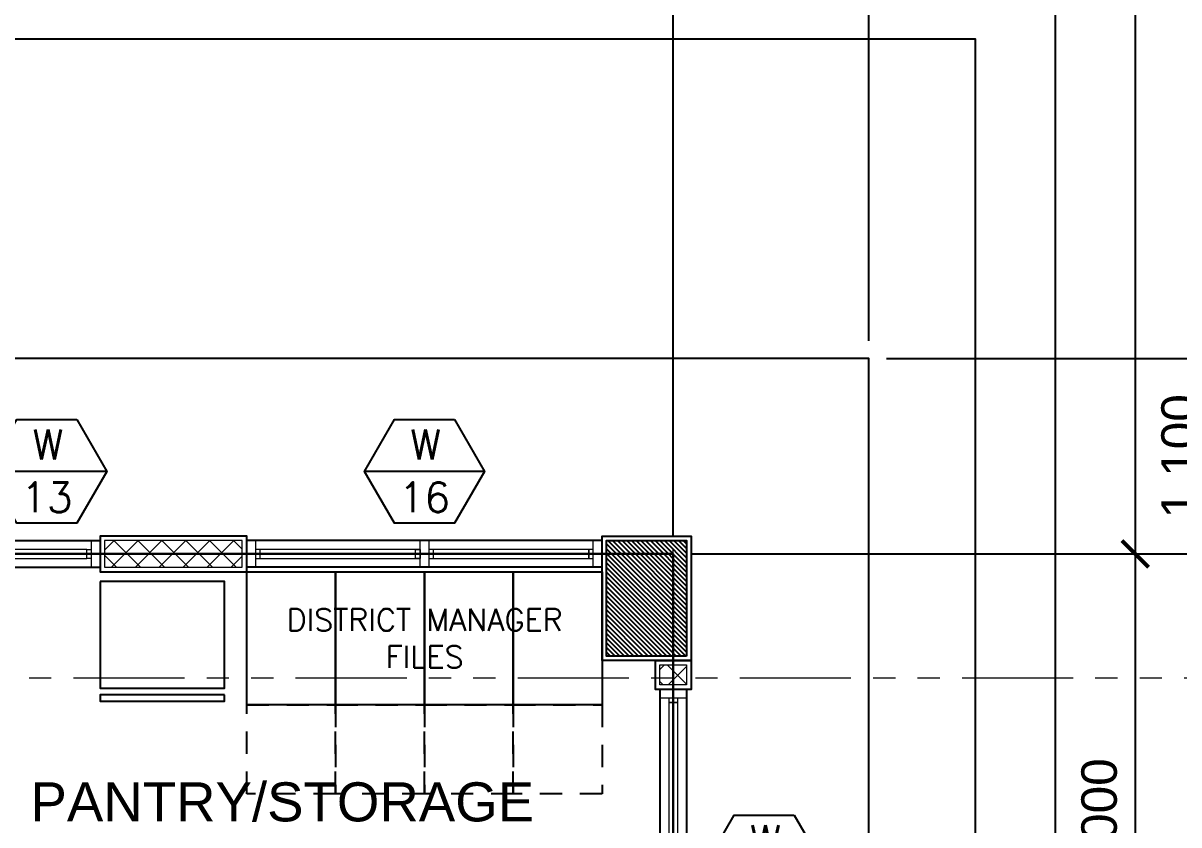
# Model space of a CAD drawing. Header units: metres. Extents: x -12400 to 1, y 0 to 106422.
# Drawn here: x -12029.57 to -12023.07, y 106405.54 to 106410.06 of the extents above; entities that cross this region are included whole.
import ezdxf
from ezdxf.enums import TextEntityAlignment as Align

# ---------------------------------------------------------------- set-up
doc = ezdxf.new("R2010")
doc.units = ezdxf.units.M
doc.header["$PDMODE"] = 35
doc.linetypes.add('DASHED2', pattern=[0.375, 0.25, -0.125])
doc.linetypes.add('PHANTOM2', pattern=[1.25, 0.625, -0.125, 0.125, -0.125, 0.125, -0.125])
for name, color, linetype, lineweight in [('.3', 6, 'Continuous', 30), ('0.1', 1, 'Continuous', 9), ('0.20', 2, 'Continuous', 20), ('A-DIM-100', 8, 'Continuous', 0), ('DIM 001', 251, 'Continuous', 13), ('HATCH', 250, 'Continuous', 5)]:
    doc.layers.add(name, color=color, linetype=linetype, lineweight=lineweight)
for name, color, linetype in [('1AR', 1, 'Continuous'), ('A-REF', 143, 'Continuous'), ('SCH-WIND', 181, 'Continuous'), ('stone', 15, 'Continuous'), ('WALL', 7, 'Continuous'), ('WINDOW', 1, 'Continuous')]:
    doc.layers.add(name, color=color, linetype=linetype)
doc.layers.add('GUIDELINES', color=206, linetype='Continuous', plot=False)
doc.styles.add('arial', font='arial.ttf')
doc.styles.add('DIMTXT-100', font='arial.ttf')
doc.styles.add('swis721', font='swiss.ttf')
doc.styles.add('T-0.15', font='romans.shx', dxfattribs={"height": 0.15})
doc.styles.add('T.25', font='romans.shx', dxfattribs={"height": 0.2})
doc.dimstyles.new('D-100', dxfattribs={"dimtxt": 0.2, "dimasz": 0.15, "dimexe": 0.1, "dimexo": 0.1, "dimgap": 0.1, "dimtad": 1, "dimdec": 3, "dimzin": 4, "dimdsep": 46, "dimtxsty": 'DIMTXT-100', "dimblk": 'ARCHTICK', "dimcen": 0.2, "dimdle": 0.1, "dimclrd": 8, "dimclre": 8, "dimclrt": 2, "dimadec": 0, "dimazin": 1, "dimtfac": 1, "dimtdec": 3, "dimtofl": 0, "dimtmove": 2, "dimatfit": 3, "dimfxl": 1, "dimarcsym": 0})
doc.dimstyles.new('DIM 200', dxfattribs={"dimtxt": 200, "dimasz": 1, "dimexe": 0, "dimexo": 40, "dimgap": 50, "dimtad": 1, "dimtoh": 1, "dimdec": 0, "dimlfac": 2, "dimtxsty": 'swis721', "dimblk": 'CIR', "dimcen": 0, "dimclrd": 155, "dimclre": 155, "dimclrt": 4, "dimadec": 0, "dimazin": 0, "dimtfac": 1, "dimtdec": 0, "dimtix": 1, "dimtmove": 1, "dimatfit": 3, "dimldrblk": 'CIR', "dimfxl": 0, "dimarcsym": 0})

# ---------------------------------------------------------------- blocks, each defined once
blk = doc.blocks.new('CIR')
at = {"color": 4}
blk.add_circle((0, 0), 50, dxfattribs=at)
blk = doc.blocks.new('A$C1B753C5A')
at = {"layer": 'WALL'}
h = blk.add_hatch(dxfattribs=at)
h.set_pattern_fill('ANSI31', color=250, scale=0.15)
h.set_pattern_definition([(45, (-1494.388102653662, 303.0677240852394), (-0.01325825214724777, 0.01325825214724777), [])])
h.paths.add_polyline_path([(0.4750000000001364, 0.6749999999999545), (0.02500000000009089, 0.6749999999999545), (0.02500000000009095, 0.02499999999997721), (0.4750000000001364, 0.02499999999997721)])
at = {"color": 7}
blk.add_lwpolyline([(0, 0), (0.5000000000002274, 0), (0.5000000000002274, 0.6999999999999318), (0, 0.6999999999999318)], close=True, dxfattribs=at)
at = {"layer": 'stone', "color": 5}
blk.add_lwpolyline([(0.02500000000009095, 0.02499999999997726), (0.4750000000001364, 0.02499999999997726), (0.4750000000001364, 0.6749999999999545), (0.02500000000009095, 0.6749999999999545)], close=True, dxfattribs=at)
blk = doc.blocks.new('COLUMNS2F')
at = {"xscale": -1}
blk.add_blockref('A$C1B753C5A', (-12136.85441529414, 106343.6499565114), dxfattribs=at)
blk = doc.blocks.new('A$C956d0b59')
at = {"layer": '.3', "color": 3}
blk.add_lwpolyline([(-0.5249999999996362, 0.07499999999708962), (-0.0750000000007276, 0.07499999999708962)], dxfattribs=at)
at = {"layer": '0.20'}
for points in [[(-0.6000000000003638, 0.1500000000087311), (-0.5500000000010914, 0.1500000000087311), (-0.5500000000010914, 0), (-0.6000000000003638, 0)], [(0, 0.1500000000087311), (-0.0499999999992724, 0.1500000000087311), (-0.0499999999992724, 0), (0, 0)], [(-0.5249999999996362, 0.1000000000058208), (-0.5500000000010914, 0.1000000000058208), (-0.5500000000010914, 0.05000000000291038), (-0.5249999999996362, 0.05000000000291038)], [(-0.0750000000007276, 0.1000000000058208), (-0.0499999999992724, 0.1000000000058208), (-0.0499999999992724, 0.05000000000291038), (-0.0750000000007276, 0.05000000000291038)]]:
    blk.add_lwpolyline(points, close=True, dxfattribs=at)
at = {"layer": '0.20', "color": 8}
blk.add_lwpolyline([(-0.0750000000007276, 0.1000000000058208), (-0.5249999999996362, 0.1000000000058208), (-0.5249999999996362, 0.05000000000291038), (-0.0750000000007276, 0.05000000000291038)], close=True, dxfattribs=at)
at = {"layer": 'WINDOW'}
for p, q in [((-0.6000000000003638, 0.1500000000087311), (0, 0.1500000000087311)), ((-0.6000000000003638, 0), (0, 0))]:
    blk.add_line(p, q, dxfattribs=at)
blk = doc.blocks.new('*U1755')
at = {"layer": 'HATCH'}
h = blk.add_hatch(dxfattribs=at)
h.set_pattern_fill('ANSI37', color=256, scale=0.03, angle=-180)
h.set_pattern_definition([(225, (-0.2625000006568705, 0), (0.06735192090801863, -0.06735192090801868), []), (314.9999999999999, (-0.2625000006568705, 0), (0.06735192090801868, 0.06735192090801861), [])])
h.paths.add_polyline_path([(0.02500000000873115, 0.1749999999883585), (0.02500000000873115, 0.02499999999417923), (0.7999999993485865, 0.02499999999417923), (0.7999999993485865, 0.1749999999883585)])
blk.add_lwpolyline([(0, 0.1999999999825377), (0, 0), (0.8249999993427657, 0), (0.8249999993427657, 0.1999999999825377)], close=True)
blk.add_lwpolyline([(0.02500000000873115, 0.1749999999883585), (0.02500000000873115, 0.02499999999417923), (0.7999999993485865, 0.02499999999417923), (0.7999999993485865, 0.1749999999883585)], close=True, dxfattribs=at)
blk = doc.blocks.new('W04')
at = {"layer": '.3', "color": 3}
for points in [[(-12135.03809810802, 106343.4124565114), (-12135.03809810799, 106342.5374565114)], [(-12135.03809810799, 106342.4374565114), (-12135.03809810797, 106341.5624565114)]]:
    blk.add_lwpolyline(points, dxfattribs=at)
at = {"layer": '0.20'}
for points in [[(-12134.96309810803, 106343.4874565114), (-12134.96309810803, 106343.4374565114), (-12135.11309810804, 106343.4374565114), (-12135.11309810804, 106343.4874565114)], [(-12135.01309810803, 106343.4124565114), (-12135.01309810803, 106343.4374565114), (-12135.06309810803, 106343.4374565114), (-12135.06309810803, 106343.4124565114)], [(-12134.96309810792, 106342.5124565114), (-12134.96309810792, 106342.4624565114), (-12135.11309810793, 106342.4624565114), (-12135.11309810793, 106342.5124565114)], [(-12135.013098108, 106342.5124565114), (-12135.013098108, 106342.5374565114), (-12135.063098108, 106342.5374565114), (-12135.063098108, 106342.5124565114)], [(-12135.013098108, 106342.4624565114), (-12135.013098108, 106342.4374565114), (-12135.063098108, 106342.4374565114), (-12135.063098108, 106342.4624565114)], [(-12134.96309810791, 106341.5374565114), (-12134.96309810791, 106341.4874565114), (-12135.11309810792, 106341.4874565114), (-12135.11309810792, 106341.5374565114)], [(-12135.01309810799, 106341.5374565114), (-12135.01309810799, 106341.5624565114), (-12135.06309810799, 106341.5624565114), (-12135.06309810799, 106341.5374565114)]]:
    blk.add_lwpolyline(points, close=True, dxfattribs=at)
at = {"layer": '0.20', "color": 8}
for points in [[(-12135.013098108, 106342.5124565114), (-12135.01309810803, 106343.4124565114), (-12135.06309810803, 106343.4124565114), (-12135.063098108, 106342.5124565114)], [(-12135.063098108, 106342.4624565114), (-12135.06309810796, 106341.5374565114)], [(-12135.01309810796, 106341.5374565114), (-12135.013098108, 106342.4624565114)]]:
    blk.add_lwpolyline(points, dxfattribs=at)
at = {"layer": 'WINDOW'}
for p, q in [((-12135.11309810804, 106343.4874565114), (-12135.11309810797, 106341.4874565114)), ((-12134.96309810803, 106343.4874565114), (-12134.96309810796, 106341.4874565114))]:
    blk.add_line(p, q, dxfattribs=at)
blk = doc.blocks.new('*U1742')
at = {"layer": 'HATCH'}
h = blk.add_hatch(dxfattribs=at)
h.set_pattern_fill('ANSI37', color=256, scale=0.03, angle=-180)
h.set_pattern_definition([(225, (-0.9249999999914837, 0), (0.06735192090801863, -0.06735192090801868), []), (314.9999999999999, (-0.9249999999914837, 0), (0.06735192090801868, 0.06735192090801861), [])])
h.paths.add_polyline_path([(0.02500000000873115, 0.1749999999883585), (0.02500000000873115, 0.02499999999417923), (0.1375000000139731, 0.02499999999417923), (0.1375000000139731, 0.1749999999883585)])
blk.add_lwpolyline([(0, 0.1999999999825377), (0, 0), (0.1625000000081523, 0), (0.1625000000081523, 0.1999999999825377)], close=True)
blk.add_lwpolyline([(0.02500000000873115, 0.1749999999883585), (0.02500000000873115, 0.02499999999417923), (0.1375000000139731, 0.02499999999417923), (0.1375000000139731, 0.1749999999883585)], close=True, dxfattribs=at)
blk = doc.blocks.new('FP_3F')
at = {"color": 1}
for points in [[(24.70000000000073, 18.75), (24.70000000000073, 19.5), (25.20000000000073, 19.5), (25.20000000000073, 18.75)], [(25.20000000000073, 18.75), (25.20000000000073, 19.5), (25.70000000000073, 19.5), (25.70000000000073, 18.75)], [(25.70000000000073, 18.75), (25.70000000000073, 19.5), (26.20000000000073, 19.5), (26.20000000000073, 18.75)], [(26.20000000000073, 18.75), (26.20000000000073, 19.5), (26.70000000000073, 19.5), (26.70000000000073, 18.75)]]:
    blk.add_lwpolyline(points, close=True, dxfattribs=at)
at = {"color": 250, "linetype": 'DASHED2', "ltscale": 0.5}
for points in [[(24.70000000000073, 18.25), (24.70000000000073, 18.75), (25.20000000000073, 18.75), (25.20000000000073, 18.25)], [(25.20000000000073, 18.25), (25.20000000000073, 18.75), (25.70000000000073, 18.75), (25.70000000000073, 18.25)], [(25.70000000000073, 18.25), (25.70000000000073, 18.75), (26.20000000000073, 18.75), (26.20000000000073, 18.25)], [(26.20000000000073, 18.25), (26.20000000000073, 18.75), (26.70000000000073, 18.75), (26.70000000000073, 18.25)]]:
    blk.add_lwpolyline(points, close=True, dxfattribs=at)
at = {"layer": '1AR', "color": 1}
blk.add_lwpolyline([(18, 1.00000000007276), (18, -5.820766091346741e-11), (28.19999999999891, 0), (28.19999999999891, 20.69999999998254), (18, 20.69999999998254), (18, 19.69999999998254)], dxfattribs=at)
at = {"layer": 'A-REF'}
for points in [[(23.875, 19.44499999999243), (23.875, 18.84500000000116), (24.57500000000073, 18.84500000000116), (24.57500000000073, 19.44499999999243)], [(24.57500000000073, 18.80749999999534), (23.875, 18.80749999999534), (23.875, 18.77000000000407), (24.57500000000073, 18.77000000000407)]]:
    blk.add_lwpolyline(points, close=True, dxfattribs=at)
at = {"layer": 'GUIDELINES'}
for points in [[(1.100000000000364, 19.60000000000582), (10.10000000000036, 19.60000000000582), (10.10000000000036, 18.90000000000873), (18.10000000000036, 18.90000000000873), (18.10000000000036, 19.60000000000582), (27.10000000000036, 19.60000000000582), (27.10000000000036, 1.100000000005821), (18.10000000000036, 1.100000000005821), (18.10000000000036, 2.100000000122236), (10.10000000000036, 2.100000000122236), (10.10000000000036, 1.100000000005821), (1.100000000000364, 1.100000000005821)], [(22.60000000000036, 16.60000000000582), (27.10000000000036, 16.60000000000582), (27.10000000000036, 19.60000000000582), (22.60000000000036, 19.60000000000582)]]:
    blk.add_lwpolyline(points, close=True, dxfattribs=at)
for name, p in [('COLUMNS2F', (12164.05441529414, -106324.6499565114)), ('A$C956d0b59', (23.87500000001091, 19.52500000000873)), ('W04', (12162.13809810803, -106324.6499565114))]:
    blk.add_blockref(name, p)
for name, p, rotation in [('*U1755', (24.69999999935317, 19.70000000002619), 180), ('W04', (-106316.7874565127, -12115.4380981077), 270)]:
    blk.add_blockref(name, p, dxfattribs=dict(rotation=rotation))
at = {"xscale": -1.000000000000012, "rotation": 90}
blk.add_blockref('*U1742', (27.19999999999891, 19), dxfattribs=at)
at = {"layer": '0.1', "color": 2, "insert": (27.18063405127759, 20.89999999997963), "char_height": 0.22, "attachment_point": 5}
blk.add_mtext_dynamic_manual_height_columns('{\\Fx-hlvm1s|c0;\\W0.9;\\T0.9;\\C3;LN OF LEDGE}', width=5150.828219755791, gutter_width=1, heights=[0], dxfattribs=at)
at = {"layer": '0.1', "color": 2, "insert": (25.70073417131243, 19.125), "char_height": 0.125, "attachment_point": 5, "style": 'T.25'}
blk.add_mtext_dynamic_manual_height_columns('{\\C3;DISTRICT MANAGER FILES}', width=1.704341994513925, gutter_width=1, heights=[0], dxfattribs=at)
blk = doc.blocks.new('_ArchTick')
at = {"color": 0, "linetype": 'ByBlock', "const_width": 0.15}
blk.add_lwpolyline([(-0.5, -0.5), (0.5, 0.5)], dxfattribs=at)
blk = doc.blocks.new('*D1934')
at = {"layer": 'DEFPOINTS', "color": 0, "transparency": 16777216}
for p in [(-12025.91296792571, 106411.3202236537), (-12051.91296792571, 106407.0702236537), (-12025.91296792571, 106407.0702236537)]:
    blk.add_point(p, dxfattribs=at)
at = {"layer": 'DIM 001', "color": 8, "lineweight": -2, "transparency": 16777216}
for p, q in [((-12051.91296792571, 106407.1702236537), (-12051.91296792571, 106411.4202236537)), ((-12025.91296792571, 106407.1702236537), (-12025.91296792571, 106411.4202236537)), ((-12052.01296792571, 106411.3202236537), (-12025.81296792571, 106411.3202236537))]:
    blk.add_line(p, q, dxfattribs=at)
at = {"layer": 'DIM 001', "color": 8, "lineweight": -2, "transparency": 16777216, "xscale": 0.15, "yscale": 0.15, "zscale": 0.15, "rotation": 180}
blk.add_blockref('_ArchTick', (-12051.91296792571, 106411.3202236537), dxfattribs=at)
at = {"layer": 'DIM 001', "color": 8, "lineweight": -2, "transparency": 16777216, "xscale": 0.15, "yscale": 0.15, "zscale": 0.15}
blk.add_blockref('_ArchTick', (-12025.91296792571, 106411.3202236537), dxfattribs=at)
at = {"layer": 'DIM 001', "color": 2, "transparency": 16777216, "insert": (-12038.91296792571, 106411.5223382512), "char_height": 0.2, "attachment_point": 5, "style": 'DIMTXT-100'}
blk.add_mtext('26.000', dxfattribs=at)
blk = doc.blocks.new('*D1950')
at = {"layer": 'DEFPOINTS', "color": 0, "transparency": 16777216}
for p in [(-12025.91296792571, 106410.8702236537), (-12030.41296792571, 106407.0702236537), (-12025.91296792571, 106407.0702236537)]:
    blk.add_point(p, dxfattribs=at)
at = {"layer": 'DIM 001', "color": 8, "lineweight": -2, "transparency": 16777216}
for p, q in [((-12030.41296792571, 106407.1702236537), (-12030.41296792571, 106410.9702236537)), ((-12025.91296792571, 106407.1702236537), (-12025.91296792571, 106410.9702236537)), ((-12030.51296792571, 106410.8702236537), (-12025.81296792571, 106410.8702236537))]:
    blk.add_line(p, q, dxfattribs=at)
at = {"layer": 'DIM 001', "color": 8, "lineweight": -2, "transparency": 16777216, "xscale": 0.15, "yscale": 0.15, "zscale": 0.15, "rotation": 180}
blk.add_blockref('_ArchTick', (-12030.41296792571, 106410.8702236537), dxfattribs=at)
at = {"layer": 'DIM 001', "color": 8, "lineweight": -2, "transparency": 16777216, "xscale": 0.15, "yscale": 0.15, "zscale": 0.15}
blk.add_blockref('_ArchTick', (-12025.91296792571, 106410.8702236537), dxfattribs=at)
at = {"layer": 'DIM 001', "color": 2, "transparency": 16777216, "insert": (-12028.16296792571, 106411.0723382512), "char_height": 0.2, "attachment_point": 5, "style": 'DIMTXT-100'}
blk.add_mtext('4.500', dxfattribs=at)
blk = doc.blocks.new('*D1952')
at = {"layer": 'DEFPOINTS', "color": 0, "transparency": 16777216}
for p in [(-12024.81296792571, 106411.3202236537), (-12024.81296792571, 106408.1702236537), (-12025.91296792571, 106407.0702236537)]:
    blk.add_point(p, dxfattribs=at)
at = {"layer": 'DIM 001', "color": 8, "lineweight": -2, "transparency": 16777216}
for p, q in [((-12025.91296792571, 106407.1702236537), (-12025.91296792571, 106411.4202236537)), ((-12024.81296792571, 106408.2702236537), (-12024.81296792571, 106411.4202236537)), ((-12026.01296792571, 106411.3202236537), (-12024.71296792571, 106411.3202236537))]:
    blk.add_line(p, q, dxfattribs=at)
at = {"layer": 'DIM 001', "color": 8, "lineweight": -2, "transparency": 16777216, "xscale": 0.15, "yscale": 0.15, "zscale": 0.15, "rotation": 180}
blk.add_blockref('_ArchTick', (-12025.91296792571, 106411.3202236537), dxfattribs=at)
at = {"layer": 'DIM 001', "color": 8, "lineweight": -2, "transparency": 16777216, "xscale": 0.15, "yscale": 0.15, "zscale": 0.15}
blk.add_blockref('_ArchTick', (-12024.81296792571, 106411.3202236537), dxfattribs=at)
at = {"layer": 'DIM 001', "color": 2, "transparency": 16777216, "insert": (-12025.36296792571, 106411.5223382512), "char_height": 0.2, "attachment_point": 5, "style": 'DIMTXT-100'}
blk.add_mtext('1.100', dxfattribs=at)
blk = doc.blocks.new('*D1915')
at = {"layer": 'DEFPOINTS', "color": 0, "transparency": 16777216}
for p in [(-12024.81296792572, 106408.1702236537), (-12025.91296792572, 106407.0702236537), (-12022.86296792573, 106407.0702236537)]:
    blk.add_point(p, dxfattribs=at)
at = {"layer": 'DIM 001', "color": 8, "lineweight": -2, "transparency": 16777216}
for p, q in [((-12022.86296792573, 106408.2702236537), (-12022.86296792573, 106406.9702236537)), ((-12024.71296792572, 106408.1702236537), (-12022.76296792573, 106408.1702236537)), ((-12025.81296792572, 106407.0702236537), (-12022.76296792573, 106407.0702236537))]:
    blk.add_line(p, q, dxfattribs=at)
at = {"layer": 'DIM 001', "color": 8, "lineweight": -2, "transparency": 16777216, "xscale": 0.15, "yscale": 0.15, "zscale": 0.15}
for p, rotation in [((-12022.86296792573, 106408.1702236537), 90), ((-12022.86296792573, 106407.0702236537), 270)]:
    blk.add_blockref('_ArchTick', p, dxfattribs=dict(at, rotation=rotation))
at = {"layer": 'DIM 001', "color": 2, "transparency": 16777216, "insert": (-12023.06508252324, 106407.6202236537), "char_height": 0.2, "attachment_point": 5, "rotation": 90, "style": 'DIMTXT-100'}
blk.add_mtext('1.100', dxfattribs=at)
blk = doc.blocks.new('*D1916')
at = {"layer": 'DEFPOINTS', "color": 0, "transparency": 16777216}
for p in [(-12025.91296792572, 106407.0702236537), (-12025.91296792572, 106388.5702236537), (-12022.86296792574, 106388.5702236537)]:
    blk.add_point(p, dxfattribs=at)
at = {"layer": 'DIM 001', "color": 8, "lineweight": -2, "transparency": 16777216}
for p, q in [((-12022.86296792574, 106407.1702236538), (-12022.86296792574, 106388.4702236537)), ((-12025.81296792572, 106407.0702236537), (-12022.76296792574, 106407.0702236537)), ((-12025.81296792572, 106388.5702236537), (-12022.76296792574, 106388.5702236537))]:
    blk.add_line(p, q, dxfattribs=at)
at = {"layer": 'DIM 001', "color": 8, "lineweight": -2, "transparency": 16777216, "xscale": 0.15, "yscale": 0.15, "zscale": 0.15}
for p, rotation in [((-12022.86296792574, 106407.0702236537), 90), ((-12022.86296792574, 106388.5702236537), 270)]:
    blk.add_blockref('_ArchTick', p, dxfattribs=dict(at, rotation=rotation))
at = {"layer": 'DIM 001', "color": 2, "transparency": 16777216, "insert": (-12023.06508252325, 106397.8202236537), "char_height": 0.2, "attachment_point": 5, "rotation": 90, "style": 'DIMTXT-100'}
blk.add_mtext('18.500', dxfattribs=at)
blk = doc.blocks.new('*D1918')
at = {"layer": 'DEFPOINTS', "color": 0, "transparency": 16777216}
for p in [(-12025.91296792572, 106407.0702236537), (-12025.91296792572, 106404.0702236537), (-12023.31296792574, 106404.0702236537)]:
    blk.add_point(p, dxfattribs=at)
at = {"layer": 'DIM 001', "color": 8, "lineweight": -2, "transparency": 16777216}
for p, q in [((-12023.31296792574, 106407.1702236538), (-12023.31296792574, 106403.9702236537)), ((-12025.81296792572, 106407.0702236537), (-12023.21296792574, 106407.0702236537)), ((-12025.81296792572, 106404.0702236537), (-12023.21296792574, 106404.0702236537))]:
    blk.add_line(p, q, dxfattribs=at)
at = {"layer": 'DIM 001', "color": 8, "lineweight": -2, "transparency": 16777216, "xscale": 0.15, "yscale": 0.15, "zscale": 0.15}
for p, rotation in [((-12023.31296792574, 106407.0702236537), 90), ((-12023.31296792574, 106404.0702236537), 270)]:
    blk.add_blockref('_ArchTick', p, dxfattribs=dict(at, rotation=rotation))
at = {"layer": 'DIM 001', "color": 2, "transparency": 16777216, "insert": (-12023.51515073607, 106405.5702236537), "char_height": 0.2, "attachment_point": 5, "rotation": 90, "style": 'DIMTXT-100'}
blk.add_mtext('3.000', dxfattribs=at)
blk = doc.blocks.new('W-TAG')
at = {"layer": 'SCH-WIND'}
blk.add_line((-0.2999999999883585, 1.4210854715202e-14), (0.2999999999883585, -1.4210854715202e-14), dxfattribs=at)
blk.add_lwpolyline([(-0.1500000000232831, 0.2598076211288429), (-0.3000000000465661, 1.4210854715202e-14), (-0.1500000000232831, -0.2598076211288429), (0.1499999999650754, -0.2598076211288429), (0.2999999999883585, -1.4210854715202e-14), (0.1499999999650754, 0.2598076211288429)], close=True, dxfattribs=at)
at = {"layer": 'SCH-WIND', "color": 2, "style": 'T-0.15'}
for tag, p in [('W-TAG', (-0.005861362880693832, 0.1346037882111908)), ('W-NO', (-1.4210854715202e-14, -0.1299038105644215))]:
    blk.add_attdef(tag, text='', height=0.15, dxfattribs=at).set_placement(p, align=Align.MIDDLE_CENTER)
blk = doc.blocks.new('GRID1')
at = {"color": 6, "linetype": 'PHANTOM2'}
for points in [[(-12134.25441529414, 106384.7702236537), (-12134.25441529414, 106412.5702236537)], [(-12130.75441529413, 106407.8702236537), (-12163.75441529414, 106407.8702236537)], [(-12130.75441529413, 106407.1702236537), (-12163.15441529414, 106407.1702236537)]]:
    blk.add_leader(points, dimstyle='DIM 200', override={"dimasz": 0.002, "dimgap": 60, "dimtad": 0}, dxfattribs=at)

msp = doc.modelspace()

# ---------------------------------------------------------------- linework, layer by layer
at = {"layer": 'GUIDELINES'}
for points in [[(-12054.51296792572, 106410.8702236537), (-12023.31296792571, 106410.8702236537), (-12023.31296792571, 106384.8702236537), (-12054.51296792572, 106384.8702236537)], [(-12054.51296792572, 106410.8702236537), (-12023.31296792571, 106410.8702236537), (-12023.31296792571, 106384.8702236537), (-12054.51296792572, 106384.8702236537)], [(-12054.06296792571, 106410.4202236537), (-12023.76296792571, 106410.4202236537), (-12023.76296792571, 106385.3202236537), (-12054.06296792571, 106385.3202236537)], [(-12054.06296792571, 106410.4202236537), (-12023.76296792571, 106410.4202236537), (-12023.76296792571, 106385.3202236537), (-12054.06296792571, 106385.3202236537)], [(-12054.06296792571, 106410.4202236537), (-12023.76296792571, 106410.4202236537), (-12023.76296792571, 106385.3202236537), (-12054.06296792571, 106385.3202236537)], [(-12054.06296792571, 106410.4202236537), (-12023.76296792571, 106410.4202236537), (-12023.76296792571, 106385.3202236537), (-12054.06296792571, 106385.3202236537)], [(-12053.61296792571, 106409.9702236537), (-12024.21296792571, 106409.9702236537), (-12024.21296792571, 106385.7702236537), (-12053.61296792571, 106385.7702236537)], [(-12053.61296792571, 106409.9702236537), (-12024.21296792571, 106409.9702236537), (-12024.21296792571, 106385.7702236537), (-12053.61296792571, 106385.7702236537)]]:
    msp.add_lwpolyline(points, close=True, dxfattribs=at)

# ---------------------------------------------------------------- block references
at = {"color": 1}
msp.add_blockref('FP_3F', (-12053.01296792571, 106387.4702236537), dxfattribs=at)
at = {"layer": 'A-DIM-100'}
msp.add_blockref('GRID1', (108.3414473684243, -0.8000000000029104), dxfattribs=at)
msp.add_blockref('GRID1', (108.3414473684243, -0.8000000000029104), dxfattribs=at)
at = {"layer": 'SCH-WIND', "color": 2}
ref = msp.add_blockref('W-TAG', (-12029.43796792574, 106407.5349350856), dxfattribs=dict(at, xscale=-1.125000000042443, yscale=1.125000000042443, zscale=1.125000000042443))
ref.add_attrib('W-NO', '13', dxfattribs={"color": 2, "height": 0.1687500000063664, "style": 'T-0.15'}).set_placement((-12029.43796792574, 106407.3887932987), align=Align.MIDDLE_CENTER)
ref.add_attrib('W-TAG', 'W', dxfattribs={"color": 2, "height": 0.1687500000063664, "style": 'T-0.15'}).set_placement((-12029.4313738925, 106407.6863643473), align=Align.MIDDLE_CENTER)
ref = msp.add_blockref('W-TAG', (-12027.31296792706, 106407.5349350858), dxfattribs=dict(at, xscale=-1.125000000042443, yscale=1.125000000042443, zscale=1.125000000042443))
ref.add_attrib('W-NO', '16', dxfattribs={"color": 2, "height": 0.1687500000063664, "style": 'T-0.15'}).set_placement((-12027.31296792706, 106407.388793299), align=Align.MIDDLE_CENTER)
ref.add_attrib('W-TAG', 'W', dxfattribs={"color": 2, "height": 0.1687500000063664, "style": 'T-0.15'}).set_placement((-12027.30637389381, 106407.6863643476), align=Align.MIDDLE_CENTER)
ref = msp.add_blockref('W-TAG', (-12025.40046792571, 106405.3077236537), dxfattribs=dict(at, xscale=-1.125000000042443, yscale=1.125000000042443, zscale=1.125000000042443))
ref.add_attrib('W-NO', '16', dxfattribs={"color": 2, "height": 0.1687500000063664, "style": 'T-0.15'}).set_placement((-12025.40046792571, 106405.1615818668), align=Align.MIDDLE_CENTER)
ref.add_attrib('W-TAG', 'W', dxfattribs={"color": 2, "height": 0.1687500000063664, "style": 'T-0.15'}).set_placement((-12025.39387389246, 106405.4591529155), align=Align.MIDDLE_CENTER)

# ---------------------------------------------------------------- texts
at = {"linetype": 'Continuous', "insert": (-12028.11296792569, 106405.6725864352), "char_height": 0.22, "attachment_point": 5, "style": 'arial'}
msp.add_mtext_dynamic_manual_height_columns('\\pxse0.75,t28;{\\C4;PANTRY/STORAGE}', width=3.835321419385495, gutter_width=0.001, heights=[0.4610250982572325], dxfattribs=at)

# ---------------------------------------------------------------- dimensions: what is measured, and where the dimension line sits
at = {"layer": 'DIM 001'}
for base, p1, p2, picture, middle in [((-12025.91296792571, 106411.3202236537), (-12051.91296792571, 106407.0702236537), (-12025.91296792571, 106407.0702236537), '*D1934', (-12038.91296792571, 106411.5223382512)), ((-12024.81296792571, 106411.3202236537), (-12025.91296792571, 106407.0702236537), (-12024.81296792571, 106408.1702236537), '*D1952', (-12025.36296792571, 106411.5223382512)), ((-12025.91296792571, 106410.8702236537), (-12030.41296792571, 106407.0702236537), (-12025.91296792571, 106407.0702236537), '*D1950', (-12028.16296792571, 106411.0723382512))]:
    dim = msp.add_linear_dim(base=base, p1=p1, p2=p2, dimstyle='D-100', dxfattribs=at)
    dim.commit()
    dim.dimension.update_dxf_attribs({"geometry": picture, "text_midpoint": middle})
for base, p1, p2, picture, middle in [((-12022.86296792573, 106407.0702236537), (-12024.81296792571, 106408.1702236537), (-12025.91296792571, 106407.0702236537), '*D1915', (-12023.06508252324, 106407.6202236537)), ((-12022.86296792574, 106388.5702236537), (-12025.91296792571, 106407.0702236537), (-12025.91296792571, 106388.5702236537), '*D1916', (-12023.06508252325, 106397.8202236537)), ((-12023.31296792574, 106404.0702236537), (-12025.91296792571, 106407.0702236537), (-12025.91296792571, 106404.0702236537), '*D1918', (-12023.51515073607, 106405.5702236537))]:
    dim = msp.add_linear_dim(base=base, p1=p1, p2=p2, angle=90, dimstyle='D-100', dxfattribs=at)
    dim.commit()
    dim.dimension.update_dxf_attribs({"geometry": picture, "text_midpoint": middle})

doc.saveas('drawing.dxf')
